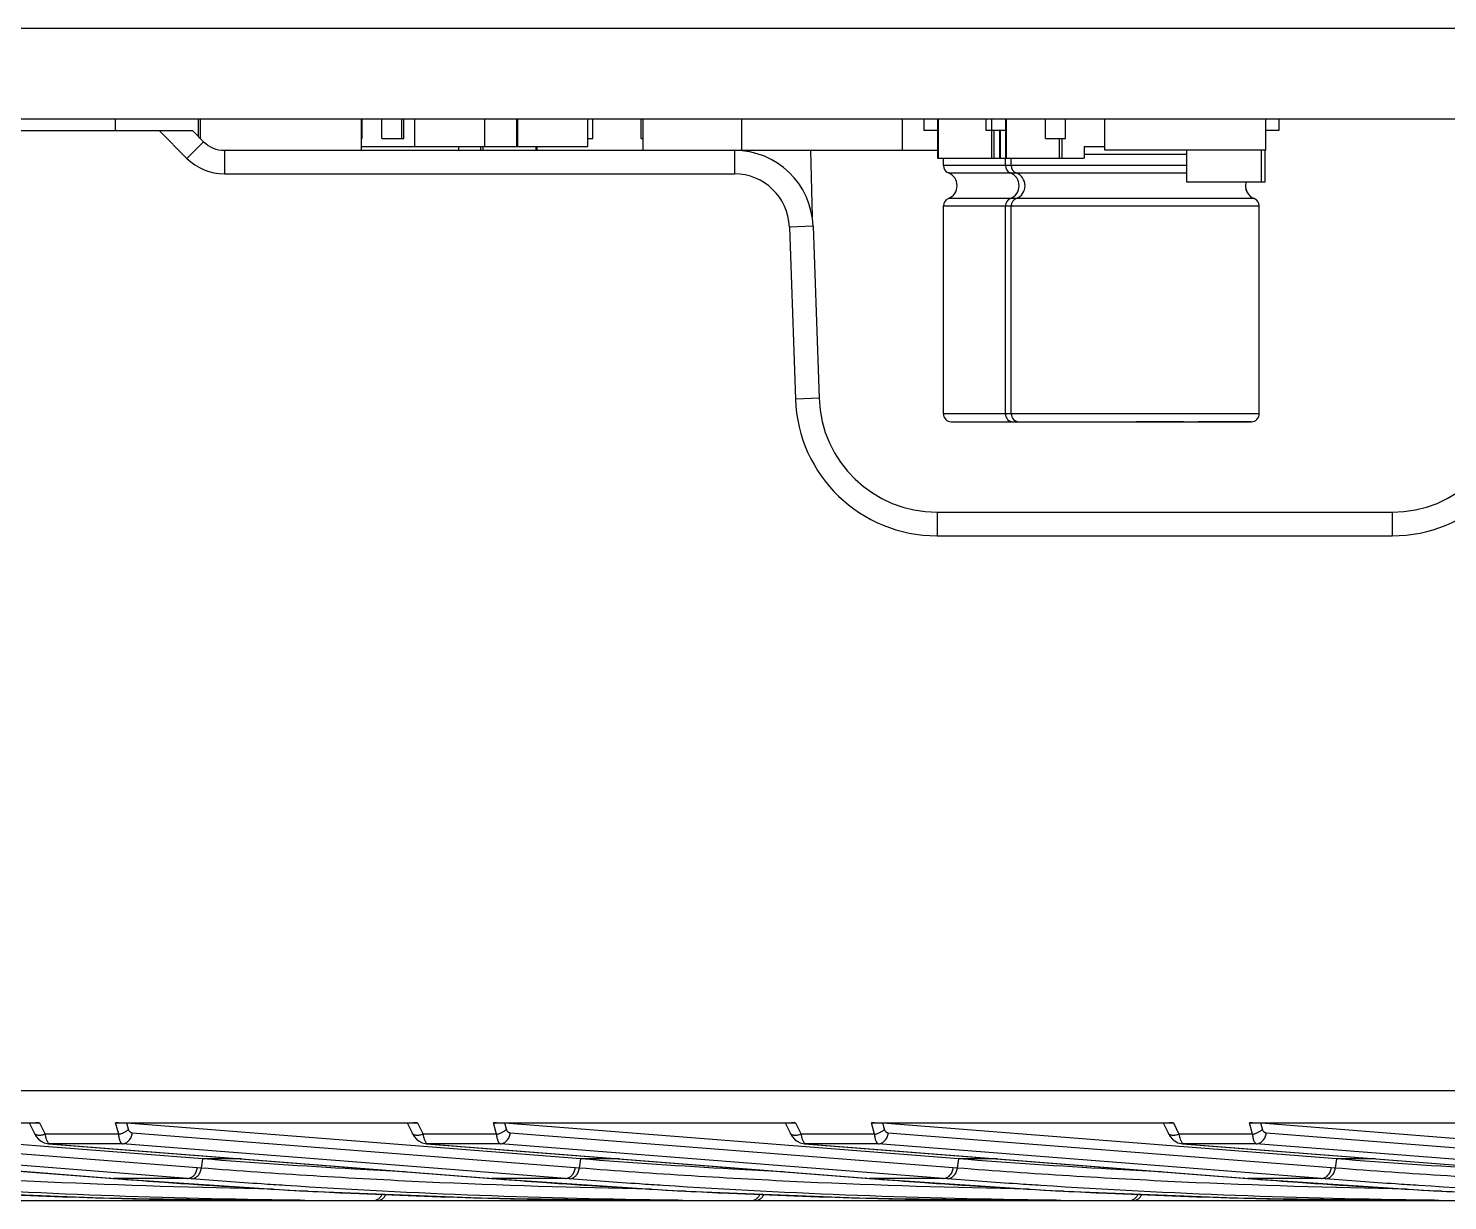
# Model space of a CAD drawing. Header units: millimetres. Extents: x 3299 to 14264, y 1863 to 5555.
# Drawn here: x 4086.72 to 4122.78, y 2399.84 to 2429.64 of the extents above; entities that cross this region are included whole.
import ezdxf

# ---------------------------------------------------------------- set-up
doc = ezdxf.new("R2010")
doc.units = ezdxf.units.MM

msp = doc.modelspace()

# ---------------------------------------------------------------- linework, layer by layer
at = {"color": 7, "linetype": 'Continuous'}
for p, q in [((4228.58801, 2429.64299), (3628.58801, 2429.64299)), ((3628.58801, 2427.34299), (4228.58801, 2427.34299)), ((4088.9316, 2427.04299), (4088.9316, 2427.34299)), ((4091.0414, 2426.8896), (4091.0414, 2427.34299)), ((4091.09223, 2426.83878), (4091.09223, 2427.34299)), ((4095.18163, 2426.54299), (4095.18163, 2427.34299)), ((4095.20187, 2426.843), (4095.20187, 2427.34299)), ((4095.69631, 2426.843), (4095.69631, 2427.34299)), ((4095.69924, 2426.843), (4095.69924, 2427.34299)), ((4096.20724, 2426.843), (4096.20724, 2427.34299)), ((4096.26022, 2426.843), (4096.26022, 2427.34299)), ((4096.53961, 2426.64299), (4096.53961, 2427.34299)), ((4098.31761, 2426.64299), (4098.31761, 2427.34299)), ((4099.13033, 2426.64299), (4099.13033, 2427.34299)), ((4099.15589, 2426.64299), (4099.15589, 2427.34299)), ((4100.93389, 2426.64299), (4100.93389, 2427.34299)), ((4101.06082, 2426.843), (4101.06082, 2427.34299)), ((4102.2914, 2426.843), (4102.2914, 2427.34299)), ((4102.34223, 2426.54299), (4102.34223, 2427.34299)), ((4104.8422, 2426.54299), (4104.8422, 2427.34299)), ((4108.9316, 2426.54299), (4108.9316, 2427.34299)), ((4109.46703, 2427.34299), (4109.46703, 2427.04299)), ((4109.81703, 2427.34299), (4109.81703, 2426.34299)), ((4109.84632, 2426.34299), (4109.84632, 2427.34299)), ((4111.04183, 2427.34299), (4111.04183, 2427.04299)), ((4111.19228, 2427.34299), (4111.19228, 2427.04299)), ((4111.54228, 2427.34299), (4111.54228, 2426.34299)), ((4111.57157, 2426.34299), (4111.57157, 2427.34299)), ((4112.56402, 2426.843), (4112.56402, 2427.34299)), ((4113.07202, 2426.843), (4113.07202, 2427.34299)), ((4113.07217, 2426.843), (4113.07217, 2427.34299)), ((4114.07181, 2426.54299), (4114.07181, 2427.34299)), ((4118.16121, 2426.54299), (4118.16121, 2427.34299)), ((4118.49228, 2427.34299), (4118.49228, 2427.04299)), ((4118.49423, 2427.34299), (4118.49423, 2427.04299)), ((4079.17962, 2427.04299), (4090.88801, 2427.04299)), ((4090.03948, 2427.04299), (4090.74408, 2426.3384)), ((4090.88801, 2427.04299), (4091.16834, 2426.76266)), ((4109.81703, 2427.04299), (4109.46703, 2427.04299)), ((4111.54228, 2427.04299), (4111.04183, 2427.04299)), ((4111.18774, 2427.04299), (4111.18774, 2426.34299)), ((4111.25845, 2426.34299), (4111.25845, 2427.04299)), ((4111.39183, 2427.04299), (4111.39183, 2426.34299)), ((4111.42112, 2426.34299), (4111.42112, 2427.04299)), ((4118.49228, 2427.04299), (4118.16121, 2427.04299)), ((4091.16834, 2426.76266), (4090.74408, 2426.3384)), ((4091.08801, 2426.843), (4091.09223, 2426.843)), ((4095.18163, 2426.843), (4095.20187, 2426.843)), ((4095.18163, 2426.64299), (4100.93389, 2426.64299)), ((4095.69631, 2426.843), (4096.26022, 2426.843)), ((4097.64518, 2426.64299), (4097.64518, 2426.54299)), ((4098.20376, 2426.64299), (4098.20376, 2426.54299)), ((4098.27447, 2426.54299), (4098.27447, 2426.64299)), ((4099.13033, 2426.843), (4099.15589, 2426.843)), ((4099.61589, 2426.64299), (4099.61589, 2426.54299)), ((4099.64518, 2426.54299), (4099.64518, 2426.64299)), ((4100.93389, 2426.843), (4101.06082, 2426.843)), ((4102.2914, 2426.843), (4102.34223, 2426.843)), ((4102.33801, 2426.54299), (4102.33801, 2426.843)), ((4112.56402, 2426.843), (4113.07202, 2426.843)), ((4112.91299, 2426.843), (4112.91299, 2426.34299)), ((4112.9837, 2426.34299), (4112.9837, 2426.843)), ((4113.54228, 2426.64299), (4114.07181, 2426.64299)), ((4113.54228, 2426.64299), (4113.54228, 2426.34299)), ((4091.69867, 2426.54299), (4109.81703, 2426.54299)), ((4091.69867, 2426.54299), (4091.69867, 2425.94299)), ((4104.65663, 2426.54299), (4104.65663, 2425.94299)), ((4106.58801, 2426.54299), (4106.63226, 2424.85326)), ((4109.81703, 2426.34299), (4113.54228, 2426.34299)), ((4109.96703, 2426.15534), (4109.96703, 2426.34299)), ((4111.54183, 2426.15534), (4111.54183, 2426.34299)), ((4111.69228, 2426.15534), (4111.69228, 2426.34299)), ((4113.54228, 2426.44299), (4116.14228, 2426.44299)), ((4118.16121, 2426.54299), (4114.07181, 2426.54299)), ((4116.14228, 2426.54299), (4116.14228, 2425.74299)), ((4118.04228, 2426.54299), (4118.04228, 2425.74299)), ((4118.14228, 2425.74299), (4118.14228, 2426.54299)), ((4118.14423, 2425.74299), (4118.14423, 2426.54299)), ((4091.69867, 2425.94299), (4104.65663, 2425.94299)), ((4116.14228, 2426.15534), (4109.96703, 2426.15534)), ((4110.0943, 2425.96903), (4116.14228, 2425.96903)), ((4116.14228, 2425.74299), (4118.14423, 2425.74299)), ((4109.96703, 2425.13065), (4117.99423, 2425.13065)), ((4109.96703, 2419.84299), (4109.96703, 2425.13065)), ((4117.86696, 2425.31696), (4110.0943, 2425.31696)), ((4111.54183, 2419.84299), (4111.54183, 2425.13065)), ((4111.69228, 2419.84299), (4111.69228, 2425.13065)), ((4117.99228, 2419.84299), (4117.99228, 2425.13065)), ((4117.99423, 2419.84299), (4117.99423, 2425.13065)), ((4106.65541, 2424.61279), (4106.05578, 2424.59185)), ((4106.05578, 2424.59185), (4106.20854, 2420.21736)), ((4106.65541, 2424.61279), (4106.80818, 2420.2383)), ((4106.80818, 2420.2383), (4106.20854, 2420.21736)), ((4117.99423, 2419.84299), (4109.96703, 2419.84299)), ((4110.16703, 2419.64299), (4117.79228, 2419.64299)), ((4114.8679, 2419.64299), (4114.8679, 2419.64199)), ((4116.06702, 2419.64199), (4114.8679, 2419.64199)), ((4116.06703, 2419.64199), (4116.06703, 2419.64299)), ((4116.44269, 2419.64299), (4116.44269, 2419.64199)), ((4117.79227, 2419.64199), (4116.44269, 2419.64199)), ((4116.59315, 2419.64299), (4116.59315, 2419.64199)), ((4117.79228, 2419.64199), (4117.79228, 2419.64299)), ((4117.79422, 2419.64199), (4117.79228, 2419.64199)), ((4117.79423, 2419.64199), (4117.79423, 2419.64299)), ((4109.80635, 2417.34299), (4121.36967, 2417.34299)), ((4109.80635, 2417.34299), (4109.80635, 2416.74299)), ((4121.36967, 2417.34299), (4121.36967, 2416.74299)), ((4109.80635, 2416.74299), (4121.36967, 2416.74299)), ((3664.04372, 2402.64299), (4193.1323, 2402.64299)), ((4079.32633, 2401.81803), (4087.00114, 2401.81803)), ((4091.14359, 2400.90444), (4079.61713, 2401.80909)), ((4086.74988, 2401.80404), (4086.8718, 2401.55319)), ((4087.00114, 2401.81803), (4087.14162, 2401.52897)), ((4088.93041, 2401.81803), (4096.60522, 2401.81803)), ((4089.01273, 2401.52897), (4088.93041, 2401.81803)), ((4100.74767, 2400.90444), (4089.22121, 2401.80909)), ((4089.26419, 2401.65818), (4089.22121, 2401.80909)), ((4096.35397, 2401.80404), (4096.47588, 2401.55319)), ((4096.60522, 2401.81803), (4096.7457, 2401.52897)), ((4098.53449, 2401.81803), (4106.2093, 2401.81803)), ((4098.61681, 2401.52897), (4098.53449, 2401.81803)), ((4110.35175, 2400.90444), (4098.82529, 2401.80909)), ((4098.86827, 2401.65818), (4098.82529, 2401.80909)), ((4105.95805, 2401.80404), (4106.07996, 2401.55319)), ((4106.2093, 2401.81803), (4106.34978, 2401.52897)), ((4108.13857, 2401.81803), (4115.81338, 2401.81803)), ((4108.22089, 2401.52897), (4108.13857, 2401.81803)), ((4119.95583, 2400.90444), (4108.42937, 2401.80909)), ((4108.47235, 2401.65818), (4108.42937, 2401.80909)), ((4115.56213, 2401.80404), (4115.68404, 2401.55319)), ((4115.81338, 2401.81803), (4115.95386, 2401.52897)), ((4117.74265, 2401.81803), (4125.41746, 2401.81803)), ((4117.82498, 2401.52897), (4117.74265, 2401.81803)), ((4129.55991, 2400.90444), (4118.03346, 2401.80909)), ((4118.07644, 2401.65818), (4118.03346, 2401.80909)), ((4091.00995, 2400.67855), (4079.75358, 2401.56199)), ((4089.01273, 2401.52897), (4087.14162, 2401.52897)), ((4100.61404, 2400.67855), (4089.35767, 2401.56199)), ((4098.61681, 2401.52897), (4096.7457, 2401.52897)), ((4110.21812, 2400.67855), (4098.96175, 2401.56199)), ((4108.22089, 2401.52897), (4106.34978, 2401.52897)), ((4119.8222, 2400.67855), (4108.56583, 2401.56199)), ((4117.82498, 2401.52897), (4115.95386, 2401.52897)), ((4129.42628, 2400.67855), (4118.16991, 2401.56199)), ((4077.62582, 2401.28906), (4088.78032, 2400.41361)), ((4077.64929, 2401.28851), (4088.8038, 2400.41306)), ((4090.75849, 2400.40507), (4079.50212, 2401.28851)), ((4087.2299, 2401.28906), (4087.22987, 2401.28906)), ((4087.25337, 2401.28851), (4087.2299, 2401.28906)), ((4087.2299, 2401.28906), (4098.3844, 2400.41361)), ((4089.10621, 2401.28851), (4087.25337, 2401.28851)), ((4087.25337, 2401.28851), (4098.40788, 2400.41306)), ((4100.36258, 2400.40507), (4089.10621, 2401.28851)), ((4096.83398, 2401.28906), (4096.83395, 2401.28906)), ((4096.85746, 2401.28851), (4096.83398, 2401.28906)), ((4096.83398, 2401.28906), (4107.98848, 2400.41361)), ((4098.71029, 2401.28851), (4096.85746, 2401.28851)), ((4096.85746, 2401.28851), (4108.01196, 2400.41306)), ((4109.96666, 2400.40507), (4098.71029, 2401.28851)), ((4106.43806, 2401.28906), (4106.43803, 2401.28906)), ((4106.46154, 2401.28851), (4106.43806, 2401.28906)), ((4106.43806, 2401.28906), (4117.59257, 2400.41361)), ((4108.31437, 2401.28851), (4106.46154, 2401.28851)), ((4106.46154, 2401.28851), (4117.61604, 2400.41306)), ((4119.57074, 2400.40507), (4108.31437, 2401.28851)), ((4116.04215, 2401.28906), (4116.04211, 2401.28906)), ((4116.06562, 2401.28851), (4116.04215, 2401.28906)), ((4116.04215, 2401.28906), (4127.19665, 2400.41361)), ((4117.91845, 2401.28851), (4116.06562, 2401.28851)), ((4116.06562, 2401.28851), (4127.22012, 2400.41306)), ((4129.17482, 2400.40507), (4117.91845, 2401.28851)), ((4091.11176, 2400.67058), (4091.00995, 2400.67855)), ((4091.14359, 2400.90444), (4091.11176, 2400.67058)), ((4092.13047, 2400.90444), (4091.14359, 2400.90444)), ((4100.71584, 2400.67058), (4100.61404, 2400.67855)), ((4100.74767, 2400.90444), (4100.71584, 2400.67058)), ((4101.73455, 2400.90444), (4100.74767, 2400.90444)), ((4110.31992, 2400.67058), (4110.21812, 2400.67855)), ((4110.35175, 2400.90444), (4110.31992, 2400.67058)), ((4111.33863, 2400.90444), (4110.35175, 2400.90444)), ((4119.92401, 2400.67058), (4119.8222, 2400.67855)), ((4119.95583, 2400.90444), (4119.92401, 2400.67058)), ((4120.94271, 2400.90444), (4119.95583, 2400.90444)), ((4088.8038, 2400.41306), (4088.78032, 2400.41361)), ((4088.78032, 2400.41361), (4088.88219, 2400.40561)), ((4088.8038, 2400.41306), (4088.8823, 2400.4069)), ((4088.90567, 2400.40507), (4088.88219, 2400.40561)), ((4088.8823, 2400.4069), (4088.90567, 2400.40507)), ((4088.8823, 2400.4069), (4088.90567, 2400.40507)), ((4090.75849, 2400.40507), (4088.90567, 2400.40507)), ((4088.90567, 2400.40507), (4089.05436, 2400.39433)), ((4088.90567, 2400.40507), (4089.05434, 2400.39345)), ((4090.8603, 2400.3971), (4090.75849, 2400.40507)), ((4098.40788, 2400.41306), (4098.3844, 2400.41361)), ((4098.3844, 2400.41361), (4098.48628, 2400.40561)), ((4098.40788, 2400.41306), (4098.48638, 2400.4069)), ((4098.50975, 2400.40507), (4098.48628, 2400.40561)), ((4098.48638, 2400.4069), (4098.50975, 2400.40507)), ((4098.48638, 2400.4069), (4098.50975, 2400.40507)), ((4100.36258, 2400.40507), (4098.50975, 2400.40507)), ((4098.50975, 2400.40507), (4098.65844, 2400.39433)), ((4098.50975, 2400.40507), (4098.65842, 2400.39345)), ((4100.46438, 2400.3971), (4100.36258, 2400.40507)), ((4108.01196, 2400.41306), (4107.98848, 2400.41361)), ((4107.98848, 2400.41361), (4108.09036, 2400.40561)), ((4108.01196, 2400.41306), (4108.09046, 2400.4069)), ((4108.11383, 2400.40507), (4108.09036, 2400.40561)), ((4108.09046, 2400.4069), (4108.11383, 2400.40507)), ((4108.09046, 2400.4069), (4108.11383, 2400.40507)), ((4109.96666, 2400.40507), (4108.11383, 2400.40507)), ((4108.11383, 2400.40507), (4108.26252, 2400.39433)), ((4108.11383, 2400.40507), (4108.2625, 2400.39345)), ((4110.06846, 2400.3971), (4109.96666, 2400.40507)), ((4117.61604, 2400.41306), (4117.59257, 2400.41361)), ((4117.59257, 2400.41361), (4117.69444, 2400.40561)), ((4117.61604, 2400.41306), (4117.69454, 2400.4069)), ((4117.71791, 2400.40507), (4117.69444, 2400.40561)), ((4117.69454, 2400.4069), (4117.71791, 2400.40507)), ((4117.69454, 2400.4069), (4117.71791, 2400.40507)), ((4119.57074, 2400.40507), (4117.71791, 2400.40507)), ((4117.71791, 2400.40507), (4117.86661, 2400.39433)), ((4117.71791, 2400.40507), (4117.86659, 2400.39345)), ((4119.67254, 2400.3971), (4119.57074, 2400.40507)), ((4088.63015, 2399.91131), (4089.09467, 2399.89919)), ((4088.63016, 2399.91313), (4089.09469, 2399.90278)), ((4093.51712, 2400.10132), (4093.8084, 2400.08605)), ((4093.51713, 2400.10189), (4093.80843, 2400.08799)), ((4098.23423, 2399.91131), (4098.69875, 2399.89919)), ((4098.23425, 2399.91313), (4098.69877, 2399.90278)), ((4103.1212, 2400.10132), (4103.41248, 2400.08605)), ((4103.12121, 2400.10189), (4103.41251, 2400.08799)), ((4107.83831, 2399.91131), (4108.30283, 2399.89919)), ((4107.83833, 2399.91313), (4108.30286, 2399.90278)), ((4112.72529, 2400.10189), (4113.01659, 2400.08799)), ((4112.72529, 2400.10132), (4113.01657, 2400.08605)), ((4117.44239, 2399.91131), (4117.90691, 2399.89919)), ((4117.44241, 2399.91313), (4117.90694, 2399.90278)), ((4122.32937, 2400.10132), (4122.62065, 2400.08605)), ((4122.32938, 2400.10189), (4122.62068, 2400.08799)), ((3669.83099, 2399.84299), (4187.32006, 2399.84299)), ((4093.5227, 2399.84302), (4093.52253, 2399.84302)), ((4093.62507, 2399.85239), (4093.5226, 2399.85346)), ((4093.62507, 2399.85468), (4093.52261, 2399.85533)), ((4093.5227, 2399.84302), (4093.625, 2399.84299)), ((4103.12678, 2399.84302), (4103.12661, 2399.84302)), ((4103.22915, 2399.85239), (4103.12668, 2399.85346)), ((4103.22915, 2399.85468), (4103.12669, 2399.85533)), ((4103.12678, 2399.84302), (4103.22908, 2399.84299)), ((4112.73086, 2399.84302), (4112.73069, 2399.84302)), ((4112.83323, 2399.85239), (4112.73076, 2399.85346)), ((4112.83324, 2399.85468), (4112.73077, 2399.85533)), ((4112.73086, 2399.84302), (4112.83316, 2399.84299)), ((4122.33494, 2399.84302), (4122.33477, 2399.84302)), ((4122.43732, 2399.85468), (4122.33485, 2399.85533)), ((4122.43731, 2399.85239), (4122.33485, 2399.85346)), ((4122.33494, 2399.84302), (4122.43724, 2399.84299))]:
    msp.add_line(p, q, dxfattribs=at)
for points in [[(4086.8718, 2401.55319), (4086.9173, 2401.47608), (4086.97417, 2401.40914), (4087.0412, 2401.35484), (4087.11608, 2401.31568), (4087.19532, 2401.29336), (4087.22987, 2401.28906)], [(4096.47588, 2401.55319), (4096.52138, 2401.47608), (4096.57825, 2401.40914), (4096.64529, 2401.35484), (4096.72016, 2401.31568), (4096.7994, 2401.29336), (4096.83395, 2401.28906)], [(4106.07996, 2401.55319), (4106.12547, 2401.47608), (4106.18233, 2401.40914), (4106.24937, 2401.35484), (4106.32424, 2401.31568), (4106.40348, 2401.29336), (4106.43803, 2401.28906)], [(4115.68404, 2401.55319), (4115.72955, 2401.47608), (4115.78641, 2401.40914), (4115.85345, 2401.35484), (4115.92832, 2401.31568), (4116.00756, 2401.29336), (4116.04211, 2401.28906)], [(4079.27811, 2400.40561), (4084.00462, 2400.09589), (4088.78708, 2399.90693), (4093.52253, 2399.84302)], [(4088.88219, 2400.40561), (4093.6087, 2400.09589), (4098.39116, 2399.90693), (4103.12661, 2399.84302)], [(4098.48628, 2400.40561), (4103.21278, 2400.09589), (4107.99524, 2399.90693), (4112.73069, 2399.84302)], [(4108.09036, 2400.40561), (4112.81686, 2400.09589), (4117.59932, 2399.90693), (4122.33477, 2399.84302)], [(4117.69444, 2400.40561), (4122.42094, 2400.09589), (4127.20341, 2399.90693), (4131.93886, 2399.84302)]]:
    msp.add_lwpolyline(points, dxfattribs=at)
for centre, radius, start, end in [((4091.69867, 2427.29299), 0.75, 225, 270), ((4091.69867, 2427.29299), 1.35, 225, 270), ((4104.65663, 2424.54299), 2, 2, 90), ((4104.65663, 2424.54299), 1.4, 2, 90), ((4110.16703, 2426.15534), 0.2, 180, 248.676314), ((4109.96703, 2425.64299), 0.35, 291.323686, 68.676314), ((4111.74183, 2426.15534), 0.2, 180, 248.676314), ((4111.54183, 2425.64299), 0.35, 291.323686, 68.676314), ((4111.89228, 2426.15534), 0.2, 180, 248.676314), ((4111.69228, 2425.64299), 0.35, 291.323686, 68.676314), ((4117.99228, 2425.64299), 0.35, 163.302504, 248.676314), ((4117.99423, 2425.64299), 0.35, 163.302504, 248.676314), ((4110.16703, 2425.13065), 0.2, 111.323686, 180), ((4111.74183, 2425.13065), 0.2, 111.323686, 180), ((4111.89228, 2425.13065), 0.2, 111.323686, 180), ((4117.79228, 2425.13065), 0.2, 0, 68.676314), ((4117.79423, 2425.13065), 0.2, 0, 68.676314), ((4109.80635, 2420.34299), 3.6, 182, 270), ((4109.80635, 2420.34299), 3, 182, 270), ((4121.36967, 2420.34299), 3, 270, 358), ((4121.36967, 2420.34299), 3.6, 270, 358), ((4110.16703, 2419.84299), 0.2, 180, 270), ((4111.74183, 2419.84299), 0.2, 180, 270), ((4111.89228, 2419.84299), 0.2, 180, 270), ((4117.79228, 2419.84299), 0.2, 270, 0), ((4117.79423, 2419.84299), 0.2, 270, 0), ((4095.47791, 2582.46854), 182.62555, 269.4186911, 269.9999933), ((4105.08199, 2582.46854), 182.62555, 269.4186911, 269.9999933), ((4114.68607, 2582.46854), 182.62555, 269.4186911, 269.9999933), ((4124.29015, 2582.46854), 182.62555, 269.4186911, 269.9999933)]:
    msp.add_arc(centre, radius, start, end, dxfattribs=at)
for centre, major_axis, ratio, start_param, end_param in [((4087.08543, 2401.79994), (0.33565, -0.00455), 0.05213384, 1.8253393, 3.16780324), ((4088.9798, 2401.79994), (0.3127, -0.00287), 0.05709228, 0.68931781, 1.72994531), ((4096.68951, 2401.79994), (0.33565, -0.00455), 0.05213384, 1.8253393, 3.16780324), ((4098.58388, 2401.79994), (0.3127, -0.00287), 0.05709228, 0.68931781, 1.72994531), ((4106.29359, 2401.79994), (0.33565, -0.00455), 0.05213384, 1.8253393, 3.16780324), ((4108.18796, 2401.79994), (0.3127, -0.00287), 0.05709228, 0.68931781, 1.72994531), ((4115.89767, 2401.79994), (0.33565, -0.00455), 0.05213384, 1.8253393, 3.16780324), ((4117.79205, 2401.79994), (0.3127, -0.00287), 0.05709228, 0.68931781, 1.72994531)]:
    msp.add_ellipse(centre, major_axis=major_axis, ratio=ratio, start_param=start_param, end_param=end_param, dxfattribs=at)
for points, knots in [([(4087.14162, 2401.52897), (4087.12641, 2401.52356), (4087.09632, 2401.51422), (4087.0516, 2401.50462), (4087.00935, 2401.49996), (4086.97071, 2401.50036), (4086.93666, 2401.50584), (4086.90803, 2401.51637), (4086.88561, 2401.53195), (4086.87534, 2401.5459), (4086.8718, 2401.55319)], [0, 0, 0, 0, 0.16647742, 0.32459542, 0.47121259, 0.6041596, 0.72214326, 0.82540819, 0.91633755, 1, 1, 1, 1]), ([(4087.14162, 2401.52897), (4087.14578, 2401.50751), (4087.15466, 2401.46725), (4087.16602, 2401.42759), (4087.17215, 2401.40924)], [0, 0, 0, 0, 0.53046331, 1, 1, 1, 1]), ([(4087.17215, 2401.40924), (4087.17657, 2401.39605), (4087.18551, 2401.37186), (4087.20078, 2401.33971), (4087.21658, 2401.31489), (4087.22872, 2401.30197), (4087.23492, 2401.2973)], [0, 0, 0, 0, 0.32162242, 0.5954161, 0.82065427, 1, 1, 1, 1]), ([(4089.01273, 2401.52897), (4089.03813, 2401.53426), (4089.08771, 2401.54806), (4089.15678, 2401.57735), (4089.20814, 2401.6083), (4089.24271, 2401.63611), (4089.25753, 2401.65073), (4089.26419, 2401.65818)], [0, 0, 0, 0, 0.27135605, 0.53652324, 0.78272184, 0.89551977, 1, 1, 1, 1]), ([(4089.10621, 2401.28851), (4089.10359, 2401.28903), (4089.09827, 2401.29075), (4089.09069, 2401.29511), (4089.0833, 2401.30126), (4089.07317, 2401.31245), (4089.06133, 2401.33124), (4089.04884, 2401.35921), (4089.0375, 2401.39355), (4089.02752, 2401.43386), (4089.01903, 2401.47963), (4089.01465, 2401.512), (4089.01273, 2401.52897)], [0, 0, 0, 0, 0.02981441, 0.06193798, 0.0974187, 0.13702, 0.23037782, 0.34433491, 0.4792829, 0.63454725, 0.80883592, 1, 1, 1, 1]), ([(4089.10621, 2401.28851), (4089.12162, 2401.289), (4089.15274, 2401.2934), (4089.19744, 2401.30977), (4089.23903, 2401.33536), (4089.27613, 2401.36925), (4089.30757, 2401.4103), (4089.34081, 2401.47305), (4089.35421, 2401.52616), (4089.35767, 2401.56199)], [0, 0, 0, 0, 0.11448288, 0.23115041, 0.35099963, 0.47461664, 0.60203378, 0.73279827, 1, 1, 1, 1]), ([(4089.35767, 2401.56199), (4089.3528, 2401.56238), (4089.34301, 2401.56405), (4089.3288, 2401.56929), (4089.31519, 2401.57732), (4089.29747, 2401.59229), (4089.27811, 2401.61891), (4089.26817, 2401.6442), (4089.26419, 2401.65818)], [0, 0, 0, 0, 0.10278531, 0.20770749, 0.31717883, 0.43355563, 0.69403275, 1, 1, 1, 1]), ([(4096.7457, 2401.52897), (4096.7305, 2401.52356), (4096.7004, 2401.51422), (4096.65569, 2401.50462), (4096.61343, 2401.49996), (4096.57479, 2401.50036), (4096.54074, 2401.50584), (4096.51211, 2401.51637), (4096.48969, 2401.53195), (4096.47942, 2401.5459), (4096.47588, 2401.55319)], [0, 0, 0, 0, 0.16647742, 0.32459542, 0.47121259, 0.6041596, 0.72214326, 0.82540819, 0.91633755, 1, 1, 1, 1]), ([(4096.7457, 2401.52897), (4096.74987, 2401.50751), (4096.75874, 2401.46725), (4096.7701, 2401.42759), (4096.77623, 2401.40924)], [0, 0, 0, 0, 0.53046331, 1, 1, 1, 1]), ([(4096.77623, 2401.40924), (4096.78065, 2401.39605), (4096.78959, 2401.37186), (4096.80486, 2401.33971), (4096.82066, 2401.31489), (4096.8328, 2401.30197), (4096.839, 2401.2973)], [0, 0, 0, 0, 0.32162242, 0.5954161, 0.82065427, 1, 1, 1, 1]), ([(4098.61681, 2401.52897), (4098.64221, 2401.53426), (4098.69179, 2401.54806), (4098.76087, 2401.57735), (4098.81222, 2401.6083), (4098.84679, 2401.63611), (4098.86161, 2401.65073), (4098.86827, 2401.65818)], [0, 0, 0, 0, 0.27135605, 0.53652324, 0.78272184, 0.89551977, 1, 1, 1, 1]), ([(4098.71029, 2401.28851), (4098.70767, 2401.28903), (4098.70236, 2401.29075), (4098.69477, 2401.29511), (4098.68738, 2401.30126), (4098.67725, 2401.31245), (4098.66541, 2401.33124), (4098.65292, 2401.35921), (4098.64158, 2401.39355), (4098.6316, 2401.43386), (4098.62311, 2401.47963), (4098.61874, 2401.512), (4098.61681, 2401.52897)], [0, 0, 0, 0, 0.02981441, 0.06193798, 0.0974187, 0.13702, 0.23037782, 0.34433491, 0.4792829, 0.63454725, 0.80883592, 1, 1, 1, 1]), ([(4098.71029, 2401.28851), (4098.7257, 2401.289), (4098.75682, 2401.2934), (4098.80152, 2401.30977), (4098.84311, 2401.33536), (4098.88021, 2401.36925), (4098.91165, 2401.4103), (4098.94489, 2401.47305), (4098.95829, 2401.52616), (4098.96175, 2401.56199)], [0, 0, 0, 0, 0.11448288, 0.23115041, 0.35099963, 0.47461664, 0.60203378, 0.73279827, 1, 1, 1, 1]), ([(4098.96175, 2401.56199), (4098.95688, 2401.56238), (4098.94709, 2401.56405), (4098.93288, 2401.56929), (4098.91927, 2401.57732), (4098.90155, 2401.59229), (4098.88219, 2401.61891), (4098.87226, 2401.6442), (4098.86827, 2401.65818)], [0, 0, 0, 0, 0.10278531, 0.20770749, 0.31717883, 0.43355563, 0.69403275, 1, 1, 1, 1]), ([(4106.34978, 2401.52897), (4106.33458, 2401.52356), (4106.30449, 2401.51422), (4106.25977, 2401.50462), (4106.21752, 2401.49996), (4106.17887, 2401.50036), (4106.14482, 2401.50584), (4106.11619, 2401.51637), (4106.09377, 2401.53195), (4106.0835, 2401.5459), (4106.07996, 2401.55319)], [0, 0, 0, 0, 0.16647742, 0.32459542, 0.47121259, 0.6041596, 0.72214326, 0.82540819, 0.91633755, 1, 1, 1, 1]), ([(4106.34978, 2401.52897), (4106.35395, 2401.50751), (4106.36283, 2401.46725), (4106.37418, 2401.42759), (4106.38031, 2401.40924)], [0, 0, 0, 0, 0.53046331, 1, 1, 1, 1]), ([(4106.38031, 2401.40924), (4106.38473, 2401.39605), (4106.39367, 2401.37186), (4106.40894, 2401.33971), (4106.42474, 2401.31489), (4106.43688, 2401.30197), (4106.44308, 2401.2973)], [0, 0, 0, 0, 0.32162242, 0.5954161, 0.82065427, 1, 1, 1, 1]), ([(4108.22089, 2401.52897), (4108.24629, 2401.53426), (4108.29588, 2401.54806), (4108.36495, 2401.57735), (4108.4163, 2401.6083), (4108.45087, 2401.63611), (4108.46569, 2401.65073), (4108.47235, 2401.65818)], [0, 0, 0, 0, 0.27135605, 0.53652324, 0.78272184, 0.89551977, 1, 1, 1, 1]), ([(4108.31437, 2401.28851), (4108.31175, 2401.28903), (4108.30644, 2401.29075), (4108.29885, 2401.29511), (4108.29146, 2401.30126), (4108.28133, 2401.31245), (4108.2695, 2401.33124), (4108.257, 2401.35921), (4108.24566, 2401.39355), (4108.23568, 2401.43386), (4108.22719, 2401.47963), (4108.22282, 2401.512), (4108.22089, 2401.52897)], [0, 0, 0, 0, 0.02981441, 0.06193798, 0.0974187, 0.13702, 0.23037782, 0.34433491, 0.4792829, 0.63454725, 0.80883592, 1, 1, 1, 1]), ([(4108.31437, 2401.28851), (4108.32978, 2401.289), (4108.3609, 2401.2934), (4108.40561, 2401.30977), (4108.4472, 2401.33536), (4108.4843, 2401.36925), (4108.51573, 2401.4103), (4108.54897, 2401.47305), (4108.56237, 2401.52616), (4108.56583, 2401.56199)], [0, 0, 0, 0, 0.11448288, 0.23115041, 0.35099963, 0.47461664, 0.60203378, 0.73279827, 1, 1, 1, 1]), ([(4108.56583, 2401.56199), (4108.56096, 2401.56238), (4108.55117, 2401.56405), (4108.53696, 2401.56929), (4108.52335, 2401.57732), (4108.50563, 2401.59229), (4108.48627, 2401.61891), (4108.47634, 2401.6442), (4108.47235, 2401.65818)], [0, 0, 0, 0, 0.10278531, 0.20770749, 0.31717883, 0.43355563, 0.69403275, 1, 1, 1, 1]), ([(4115.95386, 2401.52897), (4115.93866, 2401.52356), (4115.90857, 2401.51422), (4115.86385, 2401.50462), (4115.8216, 2401.49996), (4115.78295, 2401.50036), (4115.7489, 2401.50584), (4115.72027, 2401.51637), (4115.69785, 2401.53195), (4115.68758, 2401.5459), (4115.68404, 2401.55319)], [0, 0, 0, 0, 0.16647742, 0.32459542, 0.47121259, 0.6041596, 0.72214326, 0.82540819, 0.91633755, 1, 1, 1, 1]), ([(4115.95386, 2401.52897), (4115.95803, 2401.50751), (4115.96691, 2401.46725), (4115.97826, 2401.42759), (4115.9844, 2401.40924)], [0, 0, 0, 0, 0.53046331, 1, 1, 1, 1]), ([(4115.9844, 2401.40924), (4115.98881, 2401.39605), (4115.99776, 2401.37186), (4116.01302, 2401.33971), (4116.02882, 2401.31489), (4116.04097, 2401.30197), (4116.04716, 2401.2973)], [0, 0, 0, 0, 0.32162242, 0.5954161, 0.82065427, 1, 1, 1, 1]), ([(4117.82498, 2401.52897), (4117.85037, 2401.53426), (4117.89996, 2401.54806), (4117.96903, 2401.57735), (4118.02038, 2401.6083), (4118.05495, 2401.63611), (4118.06978, 2401.65073), (4118.07644, 2401.65818)], [0, 0, 0, 0, 0.27135605, 0.53652324, 0.78272184, 0.89551977, 1, 1, 1, 1]), ([(4117.91845, 2401.28851), (4117.91584, 2401.28903), (4117.91052, 2401.29075), (4117.90293, 2401.29511), (4117.89554, 2401.30126), (4117.88541, 2401.31245), (4117.87358, 2401.33124), (4117.86108, 2401.35921), (4117.84974, 2401.39355), (4117.83976, 2401.43386), (4117.83127, 2401.47963), (4117.8269, 2401.512), (4117.82498, 2401.52897)], [0, 0, 0, 0, 0.02981441, 0.06193798, 0.0974187, 0.13702, 0.23037782, 0.34433491, 0.4792829, 0.63454725, 0.80883592, 1, 1, 1, 1]), ([(4117.91845, 2401.28851), (4117.93387, 2401.289), (4117.96498, 2401.2934), (4118.00969, 2401.30977), (4118.05128, 2401.33536), (4118.08838, 2401.36925), (4118.11981, 2401.4103), (4118.15305, 2401.47305), (4118.16645, 2401.52616), (4118.16991, 2401.56199)], [0, 0, 0, 0, 0.11448288, 0.23115041, 0.35099963, 0.47461664, 0.60203378, 0.73279827, 1, 1, 1, 1]), ([(4118.16991, 2401.56199), (4118.16504, 2401.56238), (4118.15525, 2401.56405), (4118.14104, 2401.56929), (4118.12744, 2401.57732), (4118.10971, 2401.59229), (4118.09035, 2401.61891), (4118.08042, 2401.6442), (4118.07644, 2401.65818)], [0, 0, 0, 0, 0.10278531, 0.20770749, 0.31717883, 0.43355563, 0.69403275, 1, 1, 1, 1]), ([(4087.23492, 2401.2973), (4087.23641, 2401.29618), (4087.24204, 2401.29229), (4087.24849, 2401.28947), (4087.25337, 2401.28851)], [0, 0, 0, 0, 0.27275984, 1, 1, 1, 1]), ([(4096.839, 2401.2973), (4096.84049, 2401.29618), (4096.84612, 2401.29229), (4096.85257, 2401.28947), (4096.85746, 2401.28851)], [0, 0, 0, 0, 0.27275984, 1, 1, 1, 1]), ([(4106.44308, 2401.2973), (4106.44457, 2401.29618), (4106.4502, 2401.29229), (4106.45665, 2401.28947), (4106.46154, 2401.28851)], [0, 0, 0, 0, 0.27275984, 1, 1, 1, 1]), ([(4116.04716, 2401.2973), (4116.04865, 2401.29618), (4116.05428, 2401.29229), (4116.06073, 2401.28947), (4116.06562, 2401.28851)], [0, 0, 0, 0, 0.27275984, 1, 1, 1, 1]), ([(4092.92433, 2400.13838), (4091.02047, 2400.16761), (4087.21145, 2400.28565), (4083.40798, 2400.52252), (4081.50768, 2400.67058)], [0, 0, 0, 0, 0.49974104, 1, 1, 1, 1]), ([(4090.75849, 2400.40507), (4090.77391, 2400.40556), (4090.80503, 2400.40995), (4090.84973, 2400.42632), (4090.89132, 2400.45191), (4090.92842, 2400.4858), (4090.95986, 2400.52685), (4090.9931, 2400.58961), (4091.00649, 2400.64271), (4091.00995, 2400.67855)], [0, 0, 0, 0, 0.1144829, 0.23115044, 0.35099967, 0.47461668, 0.60203381, 0.73279828, 1, 1, 1, 1]), ([(4090.8603, 2400.3971), (4090.87572, 2400.39759), (4090.90684, 2400.40197), (4090.95155, 2400.41834), (4090.99314, 2400.44393), (4091.03024, 2400.47781), (4091.06168, 2400.51887), (4091.09492, 2400.58163), (4091.10831, 2400.63475), (4091.11176, 2400.67058)], [0, 0, 0, 0, 0.1144849, 0.23115054, 0.35099582, 0.47460876, 0.60202333, 0.73278794, 1, 1, 1, 1]), ([(4102.52842, 2400.13838), (4100.62455, 2400.16761), (4096.81554, 2400.28565), (4093.01206, 2400.52252), (4091.11176, 2400.67058)], [0, 0, 0, 0, 0.49974104, 1, 1, 1, 1]), ([(4096.29484, 2400.57301), (4095.8654, 2400.59457), (4094.14721, 2400.6869), (4092.43032, 2400.80345), (4091.14359, 2400.90444)], [0, 0, 0, 0, 0.24988731, 1, 1, 1, 1]), ([(4100.36258, 2400.40507), (4100.37799, 2400.40556), (4100.40911, 2400.40995), (4100.45381, 2400.42632), (4100.4954, 2400.45191), (4100.5325, 2400.4858), (4100.56394, 2400.52685), (4100.59718, 2400.58961), (4100.61058, 2400.64271), (4100.61404, 2400.67855)], [0, 0, 0, 0, 0.1144829, 0.23115044, 0.35099967, 0.47461668, 0.60203381, 0.73279828, 1, 1, 1, 1]), ([(4100.46438, 2400.3971), (4100.4798, 2400.39759), (4100.51092, 2400.40197), (4100.55563, 2400.41834), (4100.59722, 2400.44393), (4100.63433, 2400.47781), (4100.66576, 2400.51887), (4100.699, 2400.58163), (4100.71239, 2400.63475), (4100.71584, 2400.67058)], [0, 0, 0, 0, 0.1144849, 0.23115054, 0.35099582, 0.47460876, 0.60202333, 0.73278794, 1, 1, 1, 1]), ([(4112.1325, 2400.13838), (4110.22863, 2400.16761), (4106.41962, 2400.28565), (4102.61614, 2400.52252), (4100.71584, 2400.67058)], [0, 0, 0, 0, 0.49974104, 1, 1, 1, 1]), ([(4105.89892, 2400.57301), (4105.46949, 2400.59457), (4103.75129, 2400.6869), (4102.0344, 2400.80345), (4100.74767, 2400.90444)], [0, 0, 0, 0, 0.24988731, 1, 1, 1, 1]), ([(4109.96666, 2400.40507), (4109.98207, 2400.40556), (4110.01319, 2400.40995), (4110.05789, 2400.42632), (4110.09948, 2400.45191), (4110.13658, 2400.4858), (4110.16802, 2400.52685), (4110.20126, 2400.58961), (4110.21466, 2400.64271), (4110.21812, 2400.67855)], [0, 0, 0, 0, 0.1144829, 0.23115044, 0.35099967, 0.47461668, 0.60203381, 0.73279828, 1, 1, 1, 1]), ([(4110.06846, 2400.3971), (4110.08388, 2400.39759), (4110.115, 2400.40197), (4110.15971, 2400.41834), (4110.2013, 2400.44393), (4110.23841, 2400.47781), (4110.26984, 2400.51887), (4110.30308, 2400.58163), (4110.31647, 2400.63475), (4110.31992, 2400.67058)], [0, 0, 0, 0, 0.1144849, 0.23115054, 0.35099582, 0.47460876, 0.60202333, 0.73278794, 1, 1, 1, 1]), ([(4121.73658, 2400.13838), (4119.83271, 2400.16761), (4116.0237, 2400.28565), (4112.22022, 2400.52252), (4110.31992, 2400.67058)], [0, 0, 0, 0, 0.49974104, 1, 1, 1, 1]), ([(4115.503, 2400.57301), (4115.07357, 2400.59457), (4113.35538, 2400.6869), (4111.63849, 2400.80345), (4110.35175, 2400.90444)], [0, 0, 0, 0, 0.24988731, 1, 1, 1, 1]), ([(4119.57074, 2400.40507), (4119.58615, 2400.40556), (4119.61727, 2400.40995), (4119.66198, 2400.42632), (4119.70357, 2400.45191), (4119.74067, 2400.4858), (4119.7721, 2400.52685), (4119.80534, 2400.58961), (4119.81874, 2400.64271), (4119.8222, 2400.67855)], [0, 0, 0, 0, 0.1144829, 0.23115044, 0.35099967, 0.47461668, 0.60203381, 0.73279828, 1, 1, 1, 1]), ([(4119.67254, 2400.3971), (4119.68796, 2400.39759), (4119.71908, 2400.40197), (4119.76379, 2400.41834), (4119.80539, 2400.44393), (4119.84249, 2400.47781), (4119.87392, 2400.51887), (4119.90716, 2400.58163), (4119.92055, 2400.63475), (4119.92401, 2400.67058)], [0, 0, 0, 0, 0.1144849, 0.23115054, 0.35099582, 0.47460876, 0.60202333, 0.73278794, 1, 1, 1, 1]), ([(4131.34066, 2400.13838), (4129.4368, 2400.16761), (4125.62778, 2400.28565), (4121.82431, 2400.52252), (4119.92401, 2400.67058)], [0, 0, 0, 0, 0.49974104, 1, 1, 1, 1]), ([(4125.10708, 2400.57301), (4124.67765, 2400.59457), (4122.95946, 2400.6869), (4121.24257, 2400.80345), (4119.95583, 2400.90444)], [0, 0, 0, 0, 0.24988731, 1, 1, 1, 1]), ([(4093.5226, 2399.85346), (4091.87405, 2399.87111), (4088.57606, 2399.9511), (4085.28145, 2400.1203), (4083.63506, 2400.22716)], [0, 0, 0, 0, 0.49981787, 1, 1, 1, 1]), ([(4089.05434, 2400.39345), (4089.42609, 2400.36456), (4090.91275, 2400.25358), (4092.40077, 2400.16072), (4093.51712, 2400.10132)], [0, 0, 0, 0, 0.25011186, 1, 1, 1, 1]), ([(4093.23914, 2400.22716), (4093.04087, 2400.24003), (4092.24765, 2400.29281), (4091.45477, 2400.35075), (4090.8603, 2400.3971)], [0, 0, 0, 0, 0.24993993, 1, 1, 1, 1]), ([(4103.12668, 2399.85346), (4101.47813, 2399.87111), (4098.18014, 2399.9511), (4094.88553, 2400.1203), (4093.23914, 2400.22716)], [0, 0, 0, 0, 0.49981787, 1, 1, 1, 1]), ([(4098.65842, 2400.39345), (4099.03017, 2400.36456), (4100.51683, 2400.25358), (4102.00485, 2400.16072), (4103.1212, 2400.10132)], [0, 0, 0, 0, 0.25011186, 1, 1, 1, 1]), ([(4102.84322, 2400.22716), (4102.64495, 2400.24003), (4101.85173, 2400.29281), (4101.05885, 2400.35075), (4100.46438, 2400.3971)], [0, 0, 0, 0, 0.24993993, 1, 1, 1, 1]), ([(4112.73076, 2399.85346), (4111.08221, 2399.87111), (4107.78422, 2399.9511), (4104.48961, 2400.1203), (4102.84322, 2400.22716)], [0, 0, 0, 0, 0.49981787, 1, 1, 1, 1]), ([(4108.2625, 2400.39345), (4108.63425, 2400.36456), (4110.12092, 2400.25358), (4111.60893, 2400.16072), (4112.72529, 2400.10132)], [0, 0, 0, 0, 0.25011186, 1, 1, 1, 1]), ([(4112.44731, 2400.22716), (4112.24903, 2400.24003), (4111.45581, 2400.29281), (4110.66294, 2400.35075), (4110.06846, 2400.3971)], [0, 0, 0, 0, 0.24993993, 1, 1, 1, 1]), ([(4122.33485, 2399.85346), (4120.68629, 2399.87111), (4117.3883, 2399.9511), (4114.09369, 2400.1203), (4112.44731, 2400.22716)], [0, 0, 0, 0, 0.49981787, 1, 1, 1, 1]), ([(4117.86659, 2400.39345), (4118.23833, 2400.36456), (4119.725, 2400.25358), (4121.21301, 2400.16072), (4122.32937, 2400.10132)], [0, 0, 0, 0, 0.25011186, 1, 1, 1, 1]), ([(4122.05139, 2400.22716), (4121.85311, 2400.24003), (4121.05989, 2400.29281), (4120.26702, 2400.35075), (4119.67254, 2400.3971)], [0, 0, 0, 0, 0.24993993, 1, 1, 1, 1]), ([(4131.93893, 2399.85346), (4130.29037, 2399.87111), (4126.99239, 2399.9511), (4123.69777, 2400.1203), (4122.05139, 2400.22716)], [0, 0, 0, 0, 0.49981787, 1, 1, 1, 1]), ([(4084.20432, 2400.08605), (4084.57304, 2400.06702), (4086.04775, 2399.99538), (4087.52333, 2399.94159), (4088.63015, 2399.91131)], [0, 0, 0, 0, 0.25006922, 1, 1, 1, 1]), ([(4089.09467, 2399.89919), (4089.46363, 2399.89004), (4090.93943, 2399.8579), (4092.41562, 2399.84364), (4093.5227, 2399.84302)], [0, 0, 0, 0, 0.25002588, 1, 1, 1, 1]), ([(4093.8084, 2400.08605), (4094.17713, 2400.06702), (4095.65184, 2399.99538), (4097.12741, 2399.94159), (4098.23423, 2399.91131)], [0, 0, 0, 0, 0.25006922, 1, 1, 1, 1]), ([(4095.47789, 2399.84299), (4095.4897, 2399.84299), (4095.51347, 2399.84498), (4095.54833, 2399.85383), (4095.58178, 2399.86837), (4095.62402, 2399.8952), (4095.66997, 2399.9417), (4095.69564, 2399.9878), (4095.7057, 2400.01248)], [0, 0, 0, 0, 0.11784435, 0.23669564, 0.35722829, 0.48017736, 0.73416996, 1, 1, 1, 1]), ([(4095.58019, 2399.84299), (4095.59185, 2399.84299), (4095.61531, 2399.84493), (4095.64973, 2399.85355), (4095.68281, 2399.86773), (4095.72463, 2399.89389), (4095.77033, 2399.93927), (4095.79616, 2399.98439), (4095.80639, 2400.00857)], [0, 0, 0, 0, 0.11796725, 0.23692215, 0.35751756, 0.4804777, 0.73436486, 1, 1, 1, 1]), ([(4098.69875, 2399.89919), (4099.06771, 2399.89004), (4100.54351, 2399.8579), (4102.01971, 2399.84364), (4103.12678, 2399.84302)], [0, 0, 0, 0, 0.25002588, 1, 1, 1, 1]), ([(4103.41248, 2400.08605), (4103.78121, 2400.06702), (4105.25592, 2399.99538), (4106.73149, 2399.94159), (4107.83831, 2399.91131)], [0, 0, 0, 0, 0.25006922, 1, 1, 1, 1]), ([(4105.08197, 2399.84299), (4105.09378, 2399.84299), (4105.11755, 2399.84498), (4105.15241, 2399.85383), (4105.18586, 2399.86837), (4105.2281, 2399.8952), (4105.27405, 2399.9417), (4105.29973, 2399.9878), (4105.30978, 2400.01248)], [0, 0, 0, 0, 0.11784435, 0.23669564, 0.35722829, 0.48017736, 0.73416996, 1, 1, 1, 1]), ([(4105.18427, 2399.84299), (4105.19593, 2399.84299), (4105.21939, 2399.84493), (4105.25381, 2399.85355), (4105.28689, 2399.86773), (4105.32872, 2399.89389), (4105.37441, 2399.93927), (4105.40025, 2399.98439), (4105.41047, 2400.00857)], [0, 0, 0, 0, 0.11796725, 0.23692215, 0.35751756, 0.4804777, 0.73436486, 1, 1, 1, 1]), ([(4108.30283, 2399.89919), (4108.67179, 2399.89004), (4110.14759, 2399.8579), (4111.62379, 2399.84364), (4112.73086, 2399.84302)], [0, 0, 0, 0, 0.25002588, 1, 1, 1, 1]), ([(4113.01657, 2400.08605), (4113.38529, 2400.06702), (4114.86, 2399.99538), (4116.33558, 2399.94159), (4117.44239, 2399.91131)], [0, 0, 0, 0, 0.25006922, 1, 1, 1, 1]), ([(4114.68605, 2399.84299), (4114.69786, 2399.84299), (4114.72164, 2399.84498), (4114.75649, 2399.85383), (4114.78994, 2399.86837), (4114.83219, 2399.8952), (4114.87813, 2399.9417), (4114.90381, 2399.9878), (4114.91386, 2400.01248)], [0, 0, 0, 0, 0.11784435, 0.23669564, 0.35722829, 0.48017736, 0.73416996, 1, 1, 1, 1]), ([(4114.78835, 2399.84299), (4114.80001, 2399.84299), (4114.82347, 2399.84493), (4114.8579, 2399.85355), (4114.89097, 2399.86773), (4114.9328, 2399.89389), (4114.97849, 2399.93927), (4115.00433, 2399.98439), (4115.01455, 2400.00857)], [0, 0, 0, 0, 0.11796725, 0.23692215, 0.35751756, 0.4804777, 0.73436486, 1, 1, 1, 1]), ([(4117.90691, 2399.89919), (4118.27587, 2399.89004), (4119.75168, 2399.8579), (4121.22787, 2399.84364), (4122.33494, 2399.84302)], [0, 0, 0, 0, 0.25002588, 1, 1, 1, 1]), ([(4122.62065, 2400.08605), (4122.98937, 2400.06702), (4124.46408, 2399.99538), (4125.93966, 2399.94159), (4127.04648, 2399.91131)], [0, 0, 0, 0, 0.25006922, 1, 1, 1, 1])]:
    msp.add_open_spline(points, degree=3, knots=knots, dxfattribs=at)

doc.saveas('drawing.dxf')
